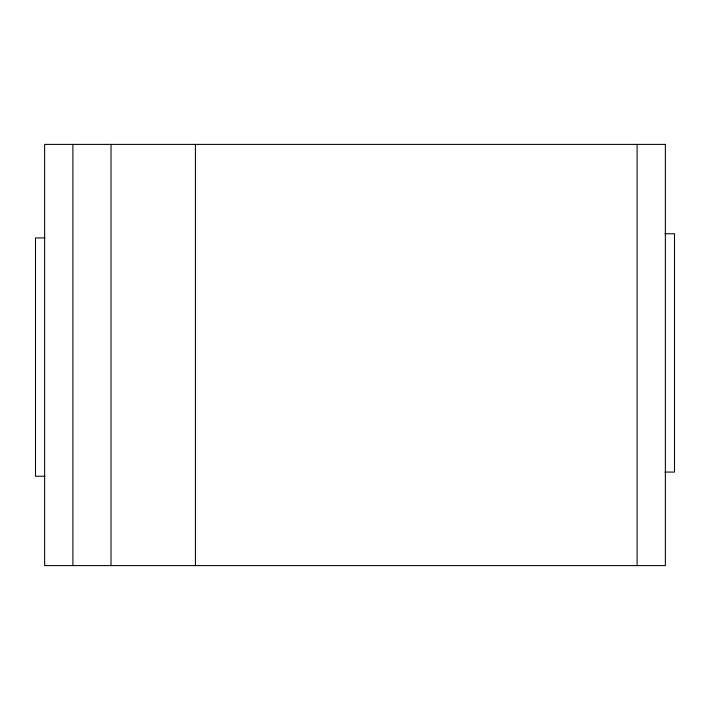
<?xml version="1.0" encoding="UTF-8"?>
<svg xmlns="http://www.w3.org/2000/svg" width="710" height="710" viewBox="0 0 710 710"><rect width="100%" height="100%" fill="white"/><g stroke="black" fill="none" stroke-linecap="round" stroke-linejoin="round"><path stroke-width="1.06" d="M664.959 233.759L674.5 233.759L674.5 472.079L664.959 472.079M44.89 237.921L35.5 237.921L35.5 476.241L44.89 476.241M637.101 144.396L637.101 565.604M195.427 144.396L195.427 565.604M111.017 144.396L111.017 565.604M72.899 144.396L72.899 565.604M665.368 144.396L44.632 144.396L44.632 565.604L665.368 565.604L665.368 144.396"/></g></svg>
